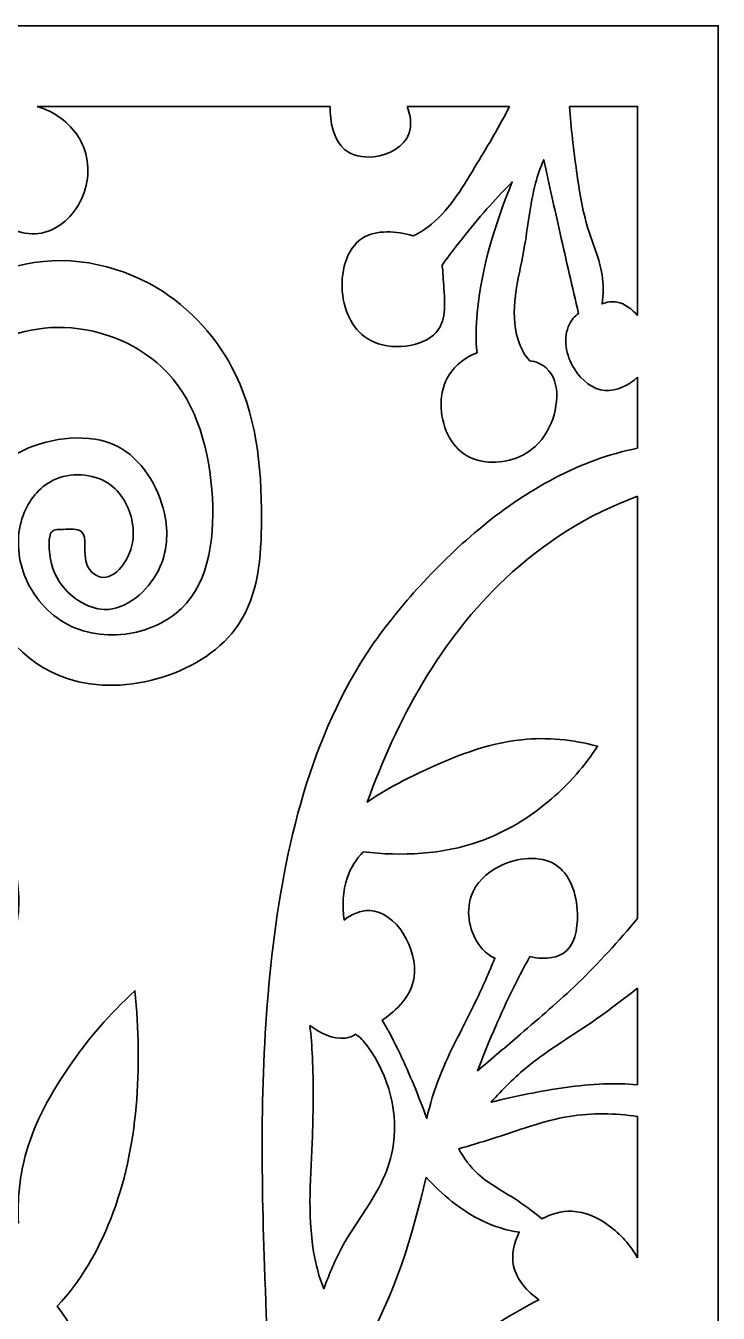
# Model space of a CAD drawing. Header units: centimetres. Extents: x -9.9 to 8.4, y -14.1 to 13.9.
# Drawn here: x -5.43 to -1.24, y 6.1 to 13.9 of the extents above; entities that cross this region are included whole.
import ezdxf

# ---------------------------------------------------------------- set-up
doc = ezdxf.new("R2010")
doc.units = ezdxf.units.CM
doc.header["$MEASUREMENT"] = 0
doc.layers.add('Default', color=7, linetype='Continuous')

msp = doc.modelspace()

# ---------------------------------------------------------------- linework, layer by layer
at = {"layer": 'Default', "color": 114, "lineweight": 35}
for points, knots in [([(-9.8617, 13.89672), (-9.8617, 13.89672), (-1.24018, 13.89671), (-1.24018, 13.89671), (-1.24018, 13.89671), (-1.24018, 13.89671), (-1.24018, -14.1064), (-1.24018, -14.1064), (-1.24018, -14.1064), (-1.24018, -14.1064), (-9.86171, -14.1064), (-9.86171, -14.1064), (-9.86171, -14.1064), (-9.86171, -14.1064), (-9.86171, 13.89671), (-9.86171, 13.89671), (-9.86171, 13.89671), (-9.86171, 13.89671), (-9.8617, 13.89672), (-9.8617, 13.89672)], [0, 0, 0, 0, 0.1666667, 0.1666667, 0.1666667, 0.1666667, 0.3333333, 0.3333333, 0.3333333, 0.3333333, 0.5, 0.5, 0.5, 0.5, 0.6666667, 0.6666667, 0.6666667, 0.6666667, 1, 1, 1, 1]), ([(-1.72847, 11.33932), (-1.90311, 11.3058), (-2.07215, 11.24132), (-2.23043, 11.15842), (-2.23043, 11.15842), (-2.53964, 10.99674), (-2.80818, 10.76505), (-3.04413, 10.50753), (-3.04413, 10.50753), (-3.15056, 10.39135), (-3.25042, 10.2699), (-3.33836, 10.14081), (-3.33836, 10.14081), (-3.70622, 9.6011), (-3.86571, 8.92932), (-3.94095, 8.26853), (-3.94095, 8.26853), (-4.0129, 7.63714), (-4.00791, 7.01592), (-3.98607, 6.38976), (-3.98607, 6.38976), (-3.95907, 5.61567), (-3.90645, 4.83418), (-4.00862, 4.06631), (-4.00862, 4.06631), (-4.07831, 3.54196), (-4.22015, 3.02407), (-4.41746, 2.53348), (-4.41746, 2.53348), (-4.39121, 2.89496), (-4.40969, 3.25806), (-4.44682, 3.6203), (-4.44682, 3.6203), (-4.51292, 4.26363), (-4.63819, 4.90422), (-4.8875, 5.5001), (-4.8875, 5.5001), (-4.98251, 5.72735), (-5.09557, 5.94794), (-5.23992, 6.14639), (-5.23992, 6.14639), (-5.0991, 6.29743), (-4.99305, 6.48121), (-4.91687, 6.6751), (-4.91687, 6.6751), (-4.74609, 7.10944), (-4.72584, 7.59488), (-4.76997, 8.05561), (-4.76997, 8.05561), (-4.92131, 7.91897), (-5.05446, 7.76291), (-5.17073, 7.5938), (-5.17073, 7.5938), (-5.27954, 7.43551), (-5.37367, 7.26592), (-5.42658, 7.08228), (-5.42658, 7.08228), (-5.46681, 6.94245), (-5.4832, 6.79445), (-5.47568, 6.64948), (-5.47568, 6.64948), (-5.53048, 6.73205), (-5.58844, 6.81217), (-5.64294, 6.8954), (-5.64294, 6.8954), (-5.76054, 7.07475), (-5.86219, 7.26816), (-6.01671, 7.41669), (-6.01671, 7.41669), (-6.05563, 7.45409), (-6.09781, 7.48858), (-6.14456, 7.51512), (-6.14456, 7.51512), (-6.04697, 7.62148), (-5.96257, 7.73642), (-5.86921, 7.84953), (-5.86921, 7.84953), (-5.72225, 8.02763), (-5.55303, 8.20126), (-5.4954, 8.42005), (-5.4954, 8.42005), (-5.46463, 8.53682), (-5.46557, 8.66645), (-5.4954, 8.78403), (-5.4954, 8.78403), (-5.58095, 8.77454), (-5.66478, 8.7459), (-5.74129, 8.70534), (-5.74129, 8.70534), (-5.89204, 8.62557), (-6.01452, 8.49984), (-6.11516, 8.36109), (-6.11516, 8.36109), (-6.1796, 8.27204), (-6.23517, 8.17775), (-6.27251, 8.07577), (-6.27251, 8.07577), (-6.29174, 8.25256), (-6.30707, 8.43031), (-6.32174, 8.60701), (-6.32174, 8.60701), (-6.36177, 9.09153), (-6.39576, 9.56815), (-6.41048, 10.06748), (-6.41048, 10.06748), (-6.4242, 10.53513), (-6.42086, 11.02283), (-6.20528, 11.42257), (-6.20528, 11.42257), (-6.11454, 11.59095), (-5.986, 11.74377), (-5.82835, 11.85994), (-5.82835, 11.85994), (-5.65767, 11.98553), (-5.45281, 12.06807), (-5.24015, 12.07107), (-5.24015, 12.07107), (-5.00952, 12.07422), (-4.76976, 11.98376), (-4.60674, 11.82978), (-4.60674, 11.82978), (-4.4148, 11.64832), (-4.32921, 11.37887), (-4.30516, 11.09084), (-4.30516, 11.09084), (-4.28285, 10.82223), (-4.314, 10.53749), (-4.48915, 10.36962), (-4.48915, 10.36962), (-4.57139, 10.29078), (-4.68539, 10.23774), (-4.80422, 10.21817), (-4.80422, 10.21817), (-4.94005, 10.19576), (-5.082, 10.21698), (-5.19818, 10.28476), (-5.19818, 10.28476), (-5.3135, 10.35213), (-5.40321, 10.46551), (-5.44665, 10.59387), (-5.44665, 10.59387), (-5.48377, 10.70377), (-5.48694, 10.82476), (-5.44665, 10.9333), (-5.44665, 10.9333), (-5.4135, 11.02266), (-5.35078, 11.10354), (-5.26486, 11.14536), (-5.26486, 11.14536), (-5.16209, 11.19537), (-5.02623, 11.18958), (-4.93146, 11.1272), (-4.93146, 11.1272), (-4.85276, 11.07536), (-4.80262, 10.98449), (-4.78604, 10.89089), (-4.78604, 10.89089), (-4.77052, 10.80301), (-4.78465, 10.71288), (-4.84063, 10.6363), (-4.84063, 10.6363), (-4.8716, 10.59382), (-4.9156, 10.55559), (-4.96185, 10.55753), (-4.96185, 10.55753), (-5.00064, 10.55923), (-5.04098, 10.58921), (-5.05884, 10.63023), (-5.05884, 10.63023), (-5.08945, 10.70117), (-5.05263, 10.80507), (-5.09507, 10.8363), (-5.09507, 10.8363), (-5.11745, 10.85272), (-5.16146, 10.84907), (-5.20427, 10.84846), (-5.20427, 10.84846), (-5.23062, 10.84805), (-5.2564, 10.84883), (-5.27085, 10.8363), (-5.27085, 10.8363), (-5.2869, 10.82235), (-5.28886, 10.79216), (-5.28911, 10.76363), (-5.28911, 10.76363), (-5.28977, 10.67294), (-5.27246, 10.59973), (-5.22847, 10.53325), (-5.22847, 10.53325), (-5.16924, 10.44377), (-5.0615, 10.36654), (-4.95579, 10.36365), (-4.95579, 10.36365), (-4.82277, 10.35987), (-4.6928, 10.47319), (-4.62845, 10.59996), (-4.62845, 10.59996), (-4.5731, 10.70906), (-4.56648, 10.82799), (-4.59215, 10.94541), (-4.59215, 10.94541), (-4.62882, 11.11303), (-4.73154, 11.27756), (-4.87701, 11.35147), (-4.87701, 11.35147), (-4.96171, 11.39455), (-5.06098, 11.4069), (-5.16183, 11.4), (-5.16183, 11.4), (-5.35753, 11.38645), (-5.55908, 11.30031), (-5.66482, 11.15148), (-5.66482, 11.15148), (-5.77623, 10.99467), (-5.78148, 10.76822), (-5.72539, 10.56362), (-5.72539, 10.56362), (-5.64725, 10.27815), (-5.44978, 10.03507), (-5.18002, 9.9454), (-5.18002, 9.9454), (-4.82447, 9.82727), (-4.34339, 9.97592), (-4.14367, 10.27266), (-4.14367, 10.27266), (-4.02391, 10.45065), (-4.00531, 10.68179), (-4.00426, 10.90904), (-4.00426, 10.90904), (-4.00266, 11.23601), (-4.03749, 11.55496), (-4.183, 11.82925), (-4.183, 11.82925), (-4.29354, 12.03757), (-4.46794, 12.22027), (-4.68298, 12.3361), (-4.68298, 12.3361), (-4.94307, 12.47629), (-5.26239, 12.51892), (-5.53927, 12.42521), (-5.53927, 12.42521), (-5.65915, 12.38467), (-5.77101, 12.31851), (-5.85437, 12.22655), (-5.85437, 12.22655), (-5.85663, 12.2778), (-5.87345, 12.32955), (-5.90918, 12.37036), (-5.90918, 12.37036), (-5.96401, 12.43303), (-6.0635, 12.47013), (-6.13519, 12.4389), (-6.13519, 12.4389), (-6.17949, 12.41964), (-6.21312, 12.37432), (-6.23117, 12.32921), (-6.23117, 12.32921), (-6.26989, 12.39978), (-6.31681, 12.4657), (-6.36817, 12.52787), (-6.36817, 12.52787), (-6.4465, 12.6229), (-6.53538, 12.70952), (-6.63533, 12.78137), (-6.63533, 12.78137), (-6.66366, 12.80182), (-6.69297, 12.82098), (-6.72427, 12.8362), (-6.72427, 12.8362), (-6.70358, 12.87078), (-6.67127, 12.9013), (-6.63533, 12.91835), (-6.63533, 12.91835), (-6.56609, 12.95115), (-6.48292, 12.93401), (-6.40242, 12.92518), (-6.40242, 12.92518), (-6.24852, 12.90832), (-6.10444, 12.92171), (-5.95717, 12.92518), (-5.95717, 12.92518), (-5.85068, 12.92775), (-5.7425, 12.92518), (-5.6352, 12.92518), (-5.6352, 12.92518), (-5.65015, 12.88205), (-5.65131, 12.83144), (-5.6352, 12.78821), (-5.6352, 12.78821), (-5.59975, 12.69326), (-5.4805, 12.63331), (-5.37493, 12.63755), (-5.37493, 12.63755), (-5.26554, 12.64192), (-5.17076, 12.71494), (-5.11459, 12.80882), (-5.11459, 12.80882), (-5.05411, 12.90982), (-5.03825, 13.03497), (-5.07308, 13.14141), (-5.07308, 13.14141), (-5.10422, 13.2368), (-5.17594, 13.31732), (-5.26892, 13.36903), (-5.26892, 13.36903), (-5.29838, 13.38539), (-5.32999, 13.39894), (-5.36221, 13.40843)], [0, 0, 0, 0, 0.0128205, 0.0128205, 0.0128205, 0.0128205, 0.025641, 0.025641, 0.025641, 0.025641, 0.0384615, 0.0384615, 0.0384615, 0.0384615, 0.0512821, 0.0512821, 0.0512821, 0.0512821, 0.0641026, 0.0641026, 0.0641026, 0.0641026, 0.0769231, 0.0769231, 0.0769231, 0.0769231, 0.0897436, 0.0897436, 0.0897436, 0.0897436, 0.1025641, 0.1025641, 0.1025641, 0.1025641, 0.1153846, 0.1153846, 0.1153846, 0.1153846, 0.1282051, 0.1282051, 0.1282051, 0.1282051, 0.1410256, 0.1410256, 0.1410256, 0.1410256, 0.1538462, 0.1538462, 0.1538462, 0.1538462, 0.1666667, 0.1666667, 0.1666667, 0.1666667, 0.1794872, 0.1794872, 0.1794872, 0.1794872, 0.1923077, 0.1923077, 0.1923077, 0.1923077, 0.2051282, 0.2051282, 0.2051282, 0.2051282, 0.2179487, 0.2179487, 0.2179487, 0.2179487, 0.2307692, 0.2307692, 0.2307692, 0.2307692, 0.2435897, 0.2435897, 0.2435897, 0.2435897, 0.2564103, 0.2564103, 0.2564103, 0.2564103, 0.2692308, 0.2692308, 0.2692308, 0.2692308, 0.2820513, 0.2820513, 0.2820513, 0.2820513, 0.2948718, 0.2948718, 0.2948718, 0.2948718, 0.3076923, 0.3076923, 0.3076923, 0.3076923, 0.3205128, 0.3205128, 0.3205128, 0.3205128, 0.3333333, 0.3333333, 0.3333333, 0.3333333, 0.3461538, 0.3461538, 0.3461538, 0.3461538, 0.3589744, 0.3589744, 0.3589744, 0.3589744, 0.3717949, 0.3717949, 0.3717949, 0.3717949, 0.3846154, 0.3846154, 0.3846154, 0.3846154, 0.3974359, 0.3974359, 0.3974359, 0.3974359, 0.4102564, 0.4102564, 0.4102564, 0.4102564, 0.4230769, 0.4230769, 0.4230769, 0.4230769, 0.4358974, 0.4358974, 0.4358974, 0.4358974, 0.4487179, 0.4487179, 0.4487179, 0.4487179, 0.4615385, 0.4615385, 0.4615385, 0.4615385, 0.474359, 0.474359, 0.474359, 0.474359, 0.4871795, 0.4871795, 0.4871795, 0.4871795, 0.5, 0.5, 0.5, 0.5, 0.5128205, 0.5128205, 0.5128205, 0.5128205, 0.525641, 0.525641, 0.525641, 0.525641, 0.5384615, 0.5384615, 0.5384615, 0.5384615, 0.5512821, 0.5512821, 0.5512821, 0.5512821, 0.5641026, 0.5641026, 0.5641026, 0.5641026, 0.5769231, 0.5769231, 0.5769231, 0.5769231, 0.5897436, 0.5897436, 0.5897436, 0.5897436, 0.6025641, 0.6025641, 0.6025641, 0.6025641, 0.6153846, 0.6153846, 0.6153846, 0.6153846, 0.6282051, 0.6282051, 0.6282051, 0.6282051, 0.6410256, 0.6410256, 0.6410256, 0.6410256, 0.6538462, 0.6538462, 0.6538462, 0.6538462, 0.6666667, 0.6666667, 0.6666667, 0.6666667, 0.6794872, 0.6794872, 0.6794872, 0.6794872, 0.6923077, 0.6923077, 0.6923077, 0.6923077, 0.7051282, 0.7051282, 0.7051282, 0.7051282, 0.7179487, 0.7179487, 0.7179487, 0.7179487, 0.7307692, 0.7307692, 0.7307692, 0.7307692, 0.7435897, 0.7435897, 0.7435897, 0.7435897, 0.7564103, 0.7564103, 0.7564103, 0.7564103, 0.7692308, 0.7692308, 0.7692308, 0.7692308, 0.7820513, 0.7820513, 0.7820513, 0.7820513, 0.7948718, 0.7948718, 0.7948718, 0.7948718, 0.8076923, 0.8076923, 0.8076923, 0.8076923, 0.8205128, 0.8205128, 0.8205128, 0.8205128, 0.8333333, 0.8333333, 0.8333333, 0.8333333, 0.8461538, 0.8461538, 0.8461538, 0.8461538, 0.8589744, 0.8589744, 0.8589744, 0.8589744, 0.8717949, 0.8717949, 0.8717949, 0.8717949, 0.8846154, 0.8846154, 0.8846154, 0.8846154, 0.8974359, 0.8974359, 0.8974359, 0.8974359, 0.9102564, 0.9102564, 0.9102564, 0.9102564, 0.9230769, 0.9230769, 0.9230769, 0.9230769, 0.9358974, 0.9358974, 0.9358974, 0.9358974, 0.9487179, 0.9487179, 0.9487179, 0.9487179, 0.9615385, 0.9615385, 0.9615385, 0.9615385, 0.974359, 0.974359, 0.974359, 0.974359, 1, 1, 1, 1]), ([(-3.58963, 13.40844), (-3.59, 13.31672), (-3.5695, 13.20485), (-3.50154, 13.14794), (-3.50154, 13.14794), (-3.45654, 13.1102), (-3.39084, 13.09667), (-3.32499, 13.10372), (-3.32499, 13.10372), (-3.23285, 13.11376), (-3.14047, 13.16449), (-3.11185, 13.24348), (-3.11185, 13.24348), (-3.09333, 13.29471), (-3.1017, 13.35776), (-3.12333, 13.40844)], [0, 0, 0, 0, 0.2, 0.2, 0.2, 0.2, 0.4, 0.4, 0.4, 0.4, 0.6, 0.6, 0.6, 0.6, 1, 1, 1, 1]), ([(-2.50447, 13.40843), (-2.56221, 13.28922), (-2.63163, 13.17741), (-2.70022, 13.06265), (-2.70022, 13.06265), (-2.7794, 12.93048), (-2.85751, 12.79447), (-2.9753, 12.69632), (-2.9753, 12.69632), (-3.00954, 12.66767), (-3.04727, 12.64223), (-3.0885, 12.62558), (-3.0885, 12.62558), (-3.18568, 12.65486), (-3.31034, 12.66329), (-3.39282, 12.61142), (-3.39282, 12.61142), (-3.49219, 12.54886), (-3.5304, 12.39867), (-3.51306, 12.26461), (-3.51306, 12.26461), (-3.49699, 12.13984), (-3.4327, 12.02897), (-3.32205, 11.98159), (-3.32205, 11.98159), (-3.19343, 11.92645), (-3.00199, 11.95717), (-2.93284, 12.05935), (-2.93284, 12.05935), (-2.87948, 12.13807), (-2.8986, 12.25926), (-2.90448, 12.36365), (-2.90448, 12.36365), (-2.9062, 12.39279), (-2.90684, 12.42063), (-2.9116, 12.44854), (-2.9116, 12.44854), (-2.81991, 12.57276), (-2.72401, 12.69408), (-2.62139, 12.80947), (-2.62139, 12.80947), (-2.5782, 12.85817), (-2.53374, 12.90573), (-2.48699, 12.95108), (-2.48699, 12.95108), (-2.59054, 12.69785), (-2.67363, 12.43199), (-2.69932, 12.15849), (-2.69932, 12.15849), (-2.70683, 12.07821), (-2.70943, 11.99738), (-2.69932, 11.91789), (-2.69932, 11.91789), (-2.76695, 11.89286), (-2.83011, 11.8456), (-2.86915, 11.78337), (-2.86915, 11.78337), (-2.93412, 11.67978), (-2.93183, 11.53452), (-2.87623, 11.42251), (-2.87623, 11.42251), (-2.84995, 11.36957), (-2.81174, 11.32401), (-2.76301, 11.29512), (-2.76301, 11.29512), (-2.67193, 11.24099), (-2.54403, 11.24478), (-2.44456, 11.28797), (-2.44456, 11.28797), (-2.3725, 11.31923), (-2.31524, 11.37106), (-2.27466, 11.44373), (-2.27466, 11.44373), (-2.20736, 11.56409), (-2.18612, 11.74168), (-2.2817, 11.82584), (-2.2817, 11.82584), (-2.30868, 11.84957), (-2.34502, 11.86597), (-2.38084, 11.86829), (-2.38084, 11.86829), (-2.41398, 11.90372), (-2.43687, 11.94928), (-2.45159, 11.99565), (-2.45159, 11.99565), (-2.50691, 12.1698), (-2.44908, 12.35763), (-2.41624, 12.54063), (-2.41624, 12.54063), (-2.39151, 12.67782), (-2.38087, 12.81258), (-2.34541, 12.94393), (-2.34541, 12.94393), (-2.33251, 12.99209), (-2.31612, 13.03984), (-2.29588, 13.08554), (-2.29588, 13.08554), (-2.26339, 12.9368), (-2.23035, 12.78821), (-2.19677, 12.63965), (-2.19677, 12.63965), (-2.16033, 12.47789), (-2.12336, 12.31638), (-2.08581, 12.15479), (-2.08581, 12.15479), (-2.10978, 12.13964), (-2.12823, 12.11567), (-2.14089, 12.08975), (-2.14089, 12.08975), (-2.18137, 12.00675), (-2.16343, 11.9027), (-2.11086, 11.81929), (-2.11086, 11.81929), (-2.06706, 11.74977), (-1.99918, 11.69445), (-1.92547, 11.68899), (-1.92547, 11.68899), (-1.85627, 11.68383), (-1.78193, 11.72262), (-1.72847, 11.76919)], [0, 0, 0, 0, 0.0322581, 0.0322581, 0.0322581, 0.0322581, 0.0645161, 0.0645161, 0.0645161, 0.0645161, 0.0967742, 0.0967742, 0.0967742, 0.0967742, 0.1290323, 0.1290323, 0.1290323, 0.1290323, 0.1612903, 0.1612903, 0.1612903, 0.1612903, 0.1935484, 0.1935484, 0.1935484, 0.1935484, 0.2258065, 0.2258065, 0.2258065, 0.2258065, 0.2580645, 0.2580645, 0.2580645, 0.2580645, 0.2903226, 0.2903226, 0.2903226, 0.2903226, 0.3225806, 0.3225806, 0.3225806, 0.3225806, 0.3548387, 0.3548387, 0.3548387, 0.3548387, 0.3870968, 0.3870968, 0.3870968, 0.3870968, 0.4193548, 0.4193548, 0.4193548, 0.4193548, 0.4516129, 0.4516129, 0.4516129, 0.4516129, 0.483871, 0.483871, 0.483871, 0.483871, 0.516129, 0.516129, 0.516129, 0.516129, 0.5483871, 0.5483871, 0.5483871, 0.5483871, 0.5806452, 0.5806452, 0.5806452, 0.5806452, 0.6129032, 0.6129032, 0.6129032, 0.6129032, 0.6451613, 0.6451613, 0.6451613, 0.6451613, 0.6774194, 0.6774194, 0.6774194, 0.6774194, 0.7096774, 0.7096774, 0.7096774, 0.7096774, 0.7419355, 0.7419355, 0.7419355, 0.7419355, 0.7741935, 0.7741935, 0.7741935, 0.7741935, 0.8064516, 0.8064516, 0.8064516, 0.8064516, 0.8387097, 0.8387097, 0.8387097, 0.8387097, 0.8709677, 0.8709677, 0.8709677, 0.8709677, 0.9032258, 0.9032258, 0.9032258, 0.9032258, 0.9354839, 0.9354839, 0.9354839, 0.9354839, 1, 1, 1, 1]), ([(-3.12333, 13.40844), (-3.12333, 13.40844), (-2.50447, 13.40844), (-2.50447, 13.40844), (-2.50447, 13.40844), (-2.50447, 13.40844), (-2.50447, 13.40843), (-2.50447, 13.40843)], [0, 0, 0, 0, 0.3333333, 0.3333333, 0.3333333, 0.3333333, 1, 1, 1, 1]), ([(-1.72847, 12.14257), (-1.76084, 12.18005), (-1.8038, 12.21493), (-1.85298, 12.22387), (-1.85298, 12.22387), (-1.88301, 12.22928), (-1.91536, 12.2249), (-1.94339, 12.2132), (-1.94339, 12.2132), (-1.9352, 12.27113), (-1.93461, 12.33094), (-1.94339, 12.38865), (-1.94339, 12.38865), (-1.95807, 12.4856), (-1.99919, 12.57657), (-2.02844, 12.67057), (-2.02844, 12.67057), (-2.06343, 12.78303), (-2.08133, 12.89956), (-2.09749, 13.01622), (-2.09749, 13.01622), (-2.11576, 13.14671), (-2.13169, 13.27721), (-2.14013, 13.40844)], [0, 0, 0, 0, 0.1428571, 0.1428571, 0.1428571, 0.1428571, 0.2857143, 0.2857143, 0.2857143, 0.2857143, 0.4285714, 0.4285714, 0.4285714, 0.4285714, 0.5714286, 0.5714286, 0.5714286, 0.5714286, 0.7142857, 0.7142857, 0.7142857, 0.7142857, 1, 1, 1, 1]), ([(-2.14011, 13.40843), (-2.14011, 13.40843), (-1.72847, 13.40844), (-1.72847, 13.40844), (-1.72847, 13.40844), (-1.72847, 13.40844), (-1.72847, 12.14257), (-1.72847, 12.14257)], [0, 0, 0, 0, 0.3333333, 0.3333333, 0.3333333, 0.3333333, 1, 1, 1, 1]), ([(-1.72847, 11.04898), (-2.02356, 10.94167), (-2.2975, 10.768), (-2.52827, 10.55121), (-2.52827, 10.55121), (-2.91808, 10.18517), (-3.18506, 9.69655), (-3.3645, 9.19738), (-3.3645, 9.19738), (-3.26469, 9.26717), (-3.15669, 9.32363), (-3.04596, 9.37656), (-3.04596, 9.37656), (-2.84939, 9.47045), (-2.64407, 9.55325), (-2.42877, 9.57559), (-2.42877, 9.57559), (-2.27607, 9.59151), (-2.11846, 9.57688), (-1.97085, 9.53576), (-1.97085, 9.53576), (-2.04667, 9.41682), (-2.14172, 9.31002), (-2.24958, 9.21732), (-2.24958, 9.21732), (-2.37913, 9.10575), (-2.52705, 9.01466), (-2.68755, 8.95844), (-2.68755, 8.95844), (-2.90946, 8.88075), (-3.15543, 8.86977), (-3.38837, 8.8966), (-3.38837, 8.8966), (-3.43059, 8.85352), (-3.46404, 8.8004), (-3.48436, 8.74301), (-3.48436, 8.74301), (-3.51354, 8.66072), (-3.51591, 8.5696), (-3.50356, 8.48378), (-3.50356, 8.48378), (-3.46158, 8.51893), (-3.40419, 8.54298), (-3.34991, 8.54144), (-3.34991, 8.54144), (-3.18962, 8.5367), (-3.05636, 8.30753), (-3.08111, 8.13813), (-3.08111, 8.13813), (-3.09752, 8.02539), (-3.18398, 7.93901), (-3.2731, 7.87889), (-3.2731, 7.87889), (-3.23493, 7.8133), (-3.20021, 7.74582), (-3.16747, 7.67724), (-3.16747, 7.67724), (-3.10634, 7.54899), (-3.05283, 7.41714), (-3.00428, 7.28357), (-3.00428, 7.28357), (-2.98487, 7.36851), (-2.9592, 7.4522), (-2.92748, 7.53328), (-2.92748, 7.53328), (-2.86544, 7.6919), (-2.78017, 7.84037), (-2.70669, 7.99408), (-2.70669, 7.99408), (-2.6658, 8.07942), (-2.62862, 8.16636), (-2.59139, 8.25333), (-2.59139, 8.25333), (-2.62536, 8.26677), (-2.6543, 8.29115), (-2.67779, 8.32054), (-2.67779, 8.32054), (-2.74514, 8.40457), (-2.7693, 8.52898), (-2.73547, 8.62784), (-2.73547, 8.62784), (-2.7082, 8.70725), (-2.64361, 8.77028), (-2.56264, 8.81028), (-2.56264, 8.81028), (-2.45436, 8.86378), (-2.31692, 8.87605), (-2.22657, 8.8198), (-2.22657, 8.8198), (-2.13888, 8.76528), (-2.09555, 8.64589), (-2.09216, 8.52222), (-2.09216, 8.52222), (-2.08952, 8.42558), (-2.11102, 8.32631), (-2.17857, 8.28221), (-2.17857, 8.28221), (-2.23218, 8.24705), (-2.31467, 8.24676), (-2.38021, 8.26297), (-2.38021, 8.26297), (-2.4214, 8.19081), (-2.45934, 8.1169), (-2.49538, 8.04207), (-2.49538, 8.04207), (-2.56954, 7.88836), (-2.63577, 7.7309), (-2.697, 7.5716), (-2.697, 7.5716), (-2.60991, 7.64438), (-2.52396, 7.7185), (-2.43777, 7.79253), (-2.43777, 7.79253), (-2.32082, 7.8929), (-2.20332, 7.99296), (-2.09216, 8.09977), (-2.09216, 8.09977), (-1.96339, 8.22353), (-1.84314, 8.35637), (-1.72847, 8.49344)], [0, 0, 0, 0, 0.0322581, 0.0322581, 0.0322581, 0.0322581, 0.0645161, 0.0645161, 0.0645161, 0.0645161, 0.0967742, 0.0967742, 0.0967742, 0.0967742, 0.1290323, 0.1290323, 0.1290323, 0.1290323, 0.1612903, 0.1612903, 0.1612903, 0.1612903, 0.1935484, 0.1935484, 0.1935484, 0.1935484, 0.2258065, 0.2258065, 0.2258065, 0.2258065, 0.2580645, 0.2580645, 0.2580645, 0.2580645, 0.2903226, 0.2903226, 0.2903226, 0.2903226, 0.3225806, 0.3225806, 0.3225806, 0.3225806, 0.3548387, 0.3548387, 0.3548387, 0.3548387, 0.3870968, 0.3870968, 0.3870968, 0.3870968, 0.4193548, 0.4193548, 0.4193548, 0.4193548, 0.4516129, 0.4516129, 0.4516129, 0.4516129, 0.483871, 0.483871, 0.483871, 0.483871, 0.516129, 0.516129, 0.516129, 0.516129, 0.5483871, 0.5483871, 0.5483871, 0.5483871, 0.5806452, 0.5806452, 0.5806452, 0.5806452, 0.6129032, 0.6129032, 0.6129032, 0.6129032, 0.6451613, 0.6451613, 0.6451613, 0.6451613, 0.6774194, 0.6774194, 0.6774194, 0.6774194, 0.7096774, 0.7096774, 0.7096774, 0.7096774, 0.7419355, 0.7419355, 0.7419355, 0.7419355, 0.7741935, 0.7741935, 0.7741935, 0.7741935, 0.8064516, 0.8064516, 0.8064516, 0.8064516, 0.8387097, 0.8387097, 0.8387097, 0.8387097, 0.8709677, 0.8709677, 0.8709677, 0.8709677, 0.9032258, 0.9032258, 0.9032258, 0.9032258, 0.9354839, 0.9354839, 0.9354839, 0.9354839, 1, 1, 1, 1]), ([(-1.72847, 8.07146), (-1.8126, 8.00613), (-1.89694, 7.94083), (-1.98463, 7.88009), (-1.98463, 7.88009), (-2.12054, 7.78579), (-2.26454, 7.70226), (-2.3927, 7.59789), (-2.3927, 7.59789), (-2.47276, 7.53278), (-2.54677, 7.45937), (-2.61438, 7.38122), (-2.61438, 7.38122), (-2.54135, 7.40147), (-2.46712, 7.41717), (-2.3927, 7.43162), (-2.3927, 7.43162), (-2.24115, 7.46115), (-2.08841, 7.48591), (-1.93422, 7.49215), (-1.93422, 7.49215), (-1.86556, 7.49485), (-1.79675, 7.49403), (-1.72847, 7.48711)], [0, 0, 0, 0, 0.1428571, 0.1428571, 0.1428571, 0.1428571, 0.2857143, 0.2857143, 0.2857143, 0.2857143, 0.4285714, 0.4285714, 0.4285714, 0.4285714, 0.5714286, 0.5714286, 0.5714286, 0.5714286, 0.7142857, 0.7142857, 0.7142857, 0.7142857, 1, 1, 1, 1]), ([(-1.72847, 7.48711), (-1.72847, 7.48711), (-1.72847, 8.07146), (-1.72847, 8.07146), (-1.72847, 8.07146), (-1.72847, 8.07146), (-1.72847, 8.07146), (-1.72847, 8.07146)], [0, 0, 0, 0, 0.3333333, 0.3333333, 0.3333333, 0.3333333, 1, 1, 1, 1]), ([(-3.7119, 7.84654), (-3.64999, 7.80196), (-3.57288, 7.75958), (-3.49623, 7.76956), (-3.49623, 7.76956), (-3.47417, 7.77238), (-3.45218, 7.77955), (-3.43462, 7.79265), (-3.43462, 7.79265), (-3.4067, 7.77564), (-3.38524, 7.75017), (-3.36535, 7.72331), (-3.36535, 7.72331), (-3.23313, 7.5453), (-3.16986, 7.30584), (-3.21123, 7.09176), (-3.21123, 7.09176), (-3.22475, 7.0219), (-3.24927, 6.95482), (-3.28056, 6.89143), (-3.28056, 6.89143), (-3.34585, 6.75907), (-3.44018, 6.64306), (-3.5116, 6.51401), (-3.5116, 6.51401), (-3.55782, 6.43064), (-3.59456, 6.34177), (-3.62713, 6.25219), (-3.62713, 6.25219), (-3.65689, 6.32343), (-3.67604, 6.39919), (-3.6888, 6.4755), (-3.6888, 6.4755), (-3.72726, 6.70634), (-3.70605, 6.9421), (-3.69645, 7.17648), (-3.69645, 7.17648), (-3.68997, 7.33602), (-3.6888, 7.49498), (-3.69645, 7.65397), (-3.69645, 7.65397), (-3.69959, 7.71832), (-3.7042, 7.78265), (-3.7119, 7.84654)], [0, 0, 0, 0, 0.0833333, 0.0833333, 0.0833333, 0.0833333, 0.1666667, 0.1666667, 0.1666667, 0.1666667, 0.25, 0.25, 0.25, 0.25, 0.3333333, 0.3333333, 0.3333333, 0.3333333, 0.4166667, 0.4166667, 0.4166667, 0.4166667, 0.5, 0.5, 0.5, 0.5, 0.5833333, 0.5833333, 0.5833333, 0.5833333, 0.6666667, 0.6666667, 0.6666667, 0.6666667, 0.75, 0.75, 0.75, 0.75, 0.8333333, 0.8333333, 0.8333333, 0.8333333, 1, 1, 1, 1]), ([(-1.72847, 6.43913), (-1.7718, 6.51557), (-1.8312, 6.5831), (-1.90402, 6.63568), (-1.90402, 6.63568), (-1.96967, 6.68309), (-2.04619, 6.7183), (-2.12566, 6.72135), (-2.12566, 6.72135), (-2.1882, 6.72365), (-2.25242, 6.70595), (-2.30705, 6.67593), (-2.30705, 6.67593), (-2.35317, 6.71245), (-2.39912, 6.74903), (-2.44812, 6.78179), (-2.44812, 6.78179), (-2.5308, 6.83692), (-2.6222, 6.88084), (-2.69501, 6.94805), (-2.69501, 6.94805), (-2.74148, 6.99101), (-2.78043, 7.04346), (-2.8108, 7.09917), (-2.8108, 7.09917), (-2.74381, 7.11963), (-2.67632, 7.13851), (-2.60937, 7.15961), (-2.60937, 7.15961), (-2.45395, 7.20858), (-2.30104, 7.26978), (-2.14083, 7.29561), (-2.14083, 7.29561), (-2.00536, 7.31746), (-1.86468, 7.31422), (-1.72847, 7.29561)], [0, 0, 0, 0, 0.1, 0.1, 0.1, 0.1, 0.2, 0.2, 0.2, 0.2, 0.3, 0.3, 0.3, 0.3, 0.4, 0.4, 0.4, 0.4, 0.5, 0.5, 0.5, 0.5, 0.6, 0.6, 0.6, 0.6, 0.7, 0.7, 0.7, 0.7, 0.8, 0.8, 0.8, 0.8, 1, 1, 1, 1]), ([(-3.00865, 6.92801), (-2.91121, 6.8218), (-2.79752, 6.72625), (-2.66698, 6.66323), (-2.66698, 6.66323), (-2.59677, 6.62937), (-2.52165, 6.60484), (-2.44484, 6.59491), (-2.44484, 6.59491), (-2.47618, 6.5331), (-2.49352, 6.45758), (-2.479, 6.38983), (-2.479, 6.38983), (-2.46107, 6.30641), (-2.39462, 6.23471), (-2.32527, 6.18484), (-2.32527, 6.18484), (-2.48313, 6.10842), (-2.63, 6.01094), (-2.7694, 5.90299), (-2.7694, 5.90299), (-2.98076, 5.73936), (-3.17499, 5.55149), (-3.3247, 5.33072), (-3.3247, 5.33072), (-3.41072, 5.20378), (-3.48202, 5.06591), (-3.52965, 4.92066), (-3.52965, 4.92066), (-3.52635, 5.05451), (-3.52612, 5.18836), (-3.52965, 5.32212), (-3.52965, 5.32212), (-3.53263, 5.43619), (-3.53822, 5.55006), (-3.54669, 5.66379), (-3.54669, 5.66379), (-3.48331, 5.73314), (-3.43159, 5.81255), (-3.38449, 5.89444), (-3.38449, 5.89444), (-3.20093, 6.21367), (-3.08902, 6.57028), (-3.00865, 6.92801)], [0, 0, 0, 0, 0.0833333, 0.0833333, 0.0833333, 0.0833333, 0.1666667, 0.1666667, 0.1666667, 0.1666667, 0.25, 0.25, 0.25, 0.25, 0.3333333, 0.3333333, 0.3333333, 0.3333333, 0.4166667, 0.4166667, 0.4166667, 0.4166667, 0.5, 0.5, 0.5, 0.5, 0.5833333, 0.5833333, 0.5833333, 0.5833333, 0.6666667, 0.6666667, 0.6666667, 0.6666667, 0.75, 0.75, 0.75, 0.75, 0.8333333, 0.8333333, 0.8333333, 0.8333333, 1, 1, 1, 1])]:
    msp.add_open_spline(points, degree=3, knots=knots, dxfattribs=at)
for points in [[(-5.36221, 13.40843), (-5.36221, 13.40843), (-3.58963, 13.40844), (-3.58963, 13.40844)], [(-2.14013, 13.40844), (-2.14013, 13.40844), (-2.14011, 13.40843), (-2.14011, 13.40843)], [(-1.72847, 11.76919), (-1.72847, 11.76919), (-1.72847, 11.33932), (-1.72847, 11.33932)], [(-1.72847, 8.49344), (-1.72847, 8.49344), (-1.72847, 11.04898), (-1.72847, 11.04898)], [(-1.72847, 8.49344), (-1.72847, 8.49344), (-1.72847, 8.49344), (-1.72847, 8.49344)], [(-1.72847, 7.29561), (-1.72847, 7.29561), (-1.72847, 7.29561), (-1.72847, 7.29561)], [(-1.72847, 7.29561), (-1.72847, 7.29561), (-1.72847, 6.43913), (-1.72847, 6.43913)], [(-3.00865, 6.92801), (-3.00865, 6.92801), (-3.00865, 6.92801), (-3.00865, 6.92801)]]:
    msp.add_open_spline(points, degree=3, dxfattribs=at)

doc.saveas('drawing.dxf')
